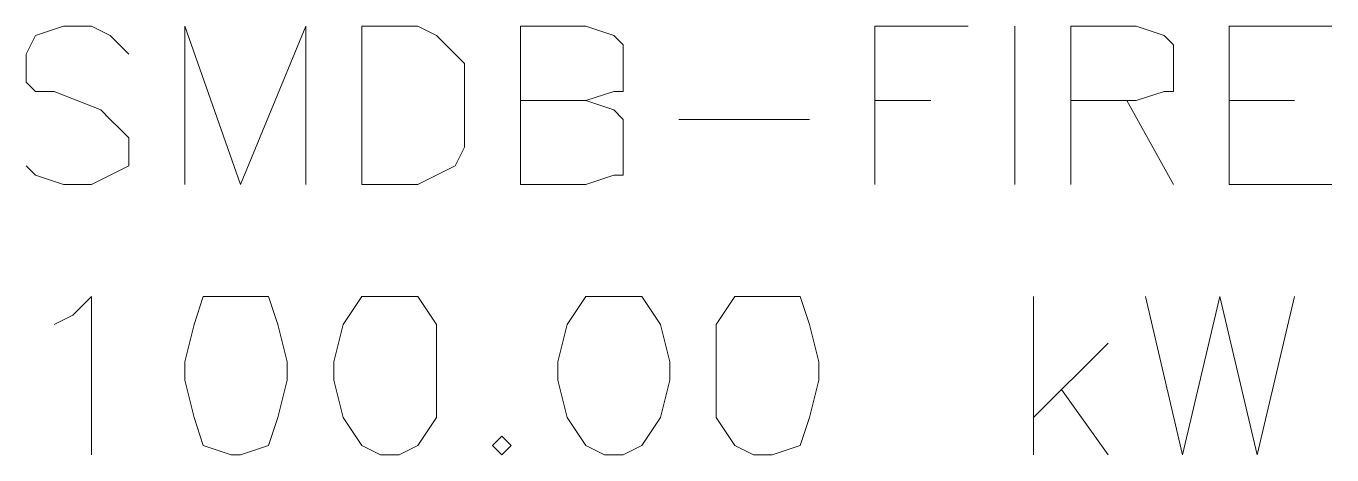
# Model space of a CAD drawing. Header units: inches. Extents: x 0.2 to 10.8, y 0.5 to 8.
# Drawn here: x 1.5117 to 1.745, y 5.4283 to 5.505 of the extents above; entities that cross this region are included whole.
import ezdxf

# ---------------------------------------------------------------- set-up
doc = ezdxf.new("R2010")
doc.units = ezdxf.units.IN
doc.header["$MEASUREMENT"] = 0
doc.layers.add('PDF_Geometry', color=7, linetype='Continuous')

msp = doc.modelspace()

# ---------------------------------------------------------------- linework, layer by layer
at = {"layer": 'PDF_Geometry', "lineweight": 13}
for points in [[(1.53, 5.5), (1.52667, 5.50333), (1.52333, 5.505), (1.51833, 5.505), (1.51333, 5.50333), (1.51167, 5.5), (1.51167, 5.49833), (1.51167, 5.495), (1.51333, 5.49333), (1.51667, 5.49333), (1.525, 5.49), (1.52667, 5.48833), (1.52833, 5.48667), (1.53, 5.485), (1.53, 5.48), (1.52667, 5.47833), (1.52333, 5.47667), (1.51833, 5.47667), (1.51333, 5.47833), (1.51167, 5.48)], [(1.54, 5.47667), (1.54, 5.505), (1.55, 5.47667), (1.56167, 5.505), (1.56167, 5.47667)], [(1.57167, 5.47667), (1.57167, 5.505), (1.58167, 5.505), (1.585, 5.50333), (1.58833, 5.5), (1.59, 5.49833), (1.59, 5.49333), (1.59, 5.48667), (1.59, 5.48333), (1.58833, 5.48), (1.585, 5.47833), (1.58167, 5.47667), (1.57167, 5.47667)], [(1.61167, 5.49167), (1.61667, 5.49), (1.61833, 5.48833), (1.61833, 5.485), (1.61833, 5.48167), (1.61833, 5.47833), (1.61667, 5.47833), (1.61167, 5.47667), (1.6, 5.47667), (1.6, 5.505), (1.61167, 5.505), (1.61667, 5.50333), (1.61833, 5.50167), (1.61833, 5.5), (1.61833, 5.49667), (1.61833, 5.49333), (1.61667, 5.49333), (1.61167, 5.49167), (1.6, 5.49167)], [(1.66333, 5.47667), (1.66333, 5.505), (1.68, 5.505)], [(1.68833, 5.505), (1.68833, 5.47667)], [(1.69833, 5.47667), (1.69833, 5.505), (1.71, 5.505), (1.715, 5.50333), (1.71667, 5.50167), (1.71667, 5.5), (1.71667, 5.49667), (1.71667, 5.49333), (1.715, 5.49333), (1.71, 5.49167), (1.69833, 5.49167)], [(1.72667, 5.47667), (1.72667, 5.505), (1.745, 5.505)], [(1.66333, 5.49167), (1.67333, 5.49167)], [(1.70833, 5.49167), (1.71667, 5.47667)], [(1.72667, 5.49167), (1.73833, 5.49167)], [(1.62833, 5.48833), (1.65167, 5.48833)], [(1.72667, 5.47667), (1.745, 5.47667)], [(1.51667, 5.45167), (1.52, 5.45333), (1.52333, 5.45667), (1.52333, 5.42833)], [(1.54833, 5.45667), (1.54333, 5.45667), (1.54167, 5.45167), (1.54, 5.445), (1.54, 5.44167), (1.54167, 5.435), (1.54333, 5.43), (1.54833, 5.42833), (1.55, 5.42833), (1.555, 5.43), (1.55667, 5.435), (1.55833, 5.44167), (1.55833, 5.445), (1.55667, 5.45167), (1.555, 5.45667), (1.55, 5.45667), (1.54833, 5.45667)], [(1.575, 5.45667), (1.57167, 5.45667), (1.56833, 5.45167), (1.56667, 5.445), (1.56667, 5.44167), (1.56833, 5.435), (1.57167, 5.43), (1.575, 5.42833), (1.57833, 5.42833), (1.58167, 5.43), (1.585, 5.435), (1.585, 5.44167), (1.585, 5.445), (1.585, 5.45167), (1.58167, 5.45667), (1.57833, 5.45667), (1.575, 5.45667)], [(1.615, 5.45667), (1.61167, 5.45667), (1.60833, 5.45167), (1.60667, 5.445), (1.60667, 5.44167), (1.60833, 5.435), (1.61167, 5.43), (1.615, 5.42833), (1.61833, 5.42833), (1.62167, 5.43), (1.625, 5.435), (1.62667, 5.44167), (1.62667, 5.445), (1.625, 5.45167), (1.62167, 5.45667), (1.61833, 5.45667), (1.615, 5.45667)], [(1.64167, 5.45667), (1.63833, 5.45667), (1.635, 5.45167), (1.635, 5.445), (1.635, 5.44167), (1.635, 5.435), (1.63833, 5.43), (1.64167, 5.42833), (1.645, 5.42833), (1.65, 5.43), (1.65167, 5.435), (1.65333, 5.44167), (1.65333, 5.445), (1.65167, 5.45167), (1.65, 5.45667), (1.645, 5.45667), (1.64167, 5.45667)], [(1.69167, 5.45667), (1.69167, 5.42833)], [(1.71167, 5.45667), (1.71833, 5.42833), (1.725, 5.45667), (1.73167, 5.42833), (1.73833, 5.45667)], [(1.705, 5.44833), (1.69167, 5.435)], [(1.69667, 5.44), (1.705, 5.42833)], [(1.59667, 5.43167), (1.595, 5.43), (1.59667, 5.42833), (1.59833, 5.43), (1.59667, 5.43167)]]:
    msp.add_lwpolyline(points, dxfattribs=at)

doc.saveas('drawing.dxf')
